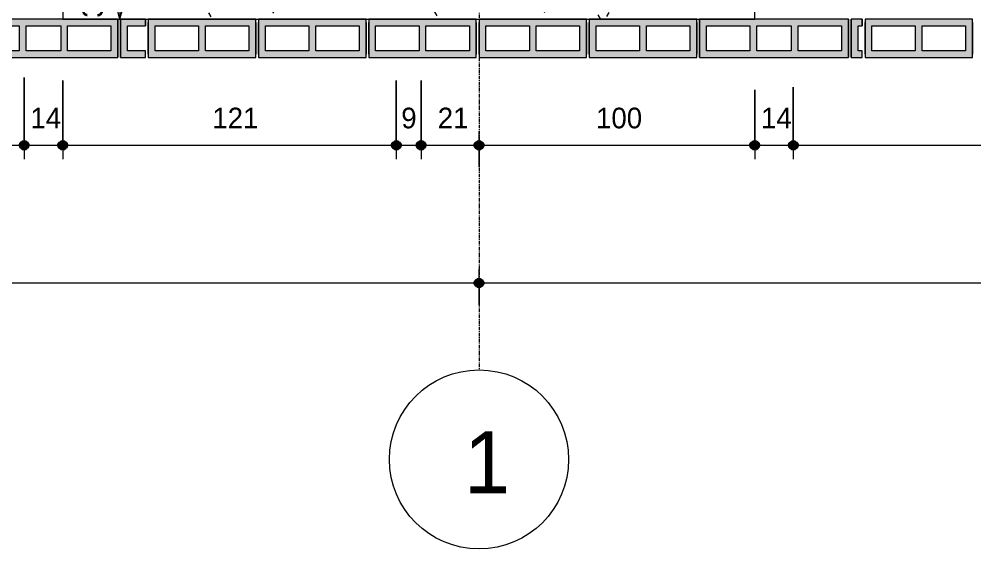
# Model space of a CAD drawing. Header units: centimetres. Extents: x 170 to 14001, y -2277 to 8860.
# Drawn here: x 11823.9 to 12170.2, y -688.1 to -495.8 of the extents above; entities that cross this region are included whole.
import ezdxf

# ---------------------------------------------------------------- set-up
doc = ezdxf.new("R2010")
doc.units = ezdxf.units.CM
doc.linetypes.add('Linha de eixo', pattern=[2.2225, 1.27, -0.3175, 0.3175, -0.3175])
for name, color, linetype, lineweight, true_color in [('A-ANNO-DIMS-1', 1, 'Continuous', 9, 0xff0000), ('S-BEAM-1', 136, 'Continuous', 9, 0x008080), ('S-BEAM-3', 9, 'Continuous', 9, 0xc0c0c0), ('S-BEAM-4', 98, 'Continuous', 9, 0x004000), ('S-BEAM-7', 116, 'Continuous', 9, 0x008040)]:
    doc.layers.add(name, color=color, linetype=linetype, lineweight=lineweight, true_color=true_color)
for name, color, linetype, lineweight in [('A-ANNO-DIMS-50', 7, 'Continuous', 9), ('A-DETL-GENF', 7, 'Continuous', 9), ('S-BEAM', 7, 'Continuous', 9), ('S-BEAM-2', 7, 'Continuous', 13), ('S-GRID-1', 7, 'Linha de eixo', 9), ('S-GRID-IDEN', 7, 'Continuous', 9), ('S-STRS', 7, 'Continuous', 9)]:
    doc.layers.add(name, color=color, linetype=linetype, lineweight=lineweight)
doc.styles.add('Bahnschrift_11', font='', dxfattribs={"height": 22.5})
doc.styles.add('Bahnschrift_12', font='', dxfattribs={"height": 7.5})
doc.styles.get('Bahnschrift_11').set_extended_font_data('Bahnschrift')
doc.styles.get('Bahnschrift_12').set_extended_font_data('Bahnschrift')
doc.dimstyles.new('COTA_ACUMULADA', dxfattribs={"dimscale": 30.48, "dimtxt": 8.33133, "dimasz": 0.049213, "dimexe": 0, "dimexo": 0.0625, "dimgap": 0.131234, "dimtad": 0, "dimjust": 2, "dimdec": 0, "dimzin": 0, "dimdsep": 46, "dimtxsty": 'Bahnschrift_12', "dimblk1": 'NONE', "dimblk2": 'OPEN30', "dimsah": 1, "dimcen": 0.09, "dimse1": 1, "dimsd1": 1, "dimazin": 0, "dimtfac": 1, "dimtdec": 4, "dimtix": 1, "dimtmove": 2, "dimatfit": 3, "dimfxl": 0, "dimfxlon": 1, "dimtvp": 1, "dimtolj": 1, "dimtzin": 0, "dimarcsym": 2})
doc.dimstyles.new('Linear_-_2_mm_Arial', dxfattribs={"dimscale": 30.48, "dimtxt": 8.33133, "dimasz": 0.393701, "dimexe": 0.164042, "dimexo": 0.328084, "dimgap": 0.131234, "dimtad": 1, "dimdec": 0, "dimzin": 0, "dimdsep": 46, "dimtxsty": 'Bahnschrift_12', "dimblk1": 'DOTSMALL', "dimblk2": 'DOTSMALL', "dimsah": 1, "dimcen": 0.09, "dimdle": 0.164042, "dimazin": 0, "dimtfac": 1, "dimtdec": 4, "dimtix": 1, "dimtmove": 0, "dimatfit": 3, "dimfxl": 1, "dimtvp": 1, "dimtolj": 1, "dimtzin": 0, "dimarcsym": 2})

# ---------------------------------------------------------------- blocks, each defined once
blk = doc.blocks.new('LEONE - BLOCO 14X39X19 - LEONE - BLOCO 14X39X19-554799-COBERTURA - MODULAÇÃO 1ª FIADA')
at = {"layer": 'S-BEAM-3'}
h = blk.add_hatch(color=256, dxfattribs=at)
h.paths.add_polyline_path([(-13.95, -7), (19.5, -7), (19.5, 7), (-19.5, 7), (-19.5, -7)])
h.paths.add_polyline_path([(-13.95, -4.5), (-17, -4.5), (-17, 4.5), (-1.25, 4.5), (-1.25, -4.5)])
h.paths.add_polyline_path([(1.25, -4.5), (1.25, 4.5), (17, 4.5), (17, -4.5)])
at = {"layer": 'A-DETL-GENF'}
for p, q in [((19.5, 7), (-19.5, 7)), ((-19.5, 7), (-19.5, 0)), ((19.5, 0), (19.5, 7)), ((-17, -4.5), (-17, 4.5)), ((-17, 4.5), (-1.25, 4.5)), ((-1.25, 4.5), (-1.25, -4.5)), ((1.25, -4.5), (1.25, 4.5)), ((1.25, 4.5), (17, 4.5)), ((17, 4.5), (17, -4.5)), ((-19.5, 0), (-19.5, -7)), ((19.5, -7), (19.5, 0)), ((-1.25, -4.5), (-17, -4.5)), ((17, -4.5), (1.25, -4.5)), ((-19.5, -7), (19.5, -7))]:
    blk.add_line(p, q, dxfattribs=at)
at = {"layer": 'S-BEAM-2'}
for p, q in [((-19.5, 7), (-19.5, -7)), ((19.5, 7), (-19.5, 7)), ((-19.5, 7), (-19.5, -7)), ((19.5, -7), (19.5, 7)), ((19.5, -7), (19.5, 7)), ((-19.5, -5.75), (-19.5, 5.75)), ((19.5, 5.75), (19.5, -5.75)), ((-19.5, -7), (19.5, -7))]:
    blk.add_line(p, q, dxfattribs=at)
at = {"layer": 'S-BEAM-3'}
for p, q in [((-17, 4.5), (-1.25, 4.5)), ((-17, -4.5), (-17, 4.5)), ((-1.25, 4.5), (-1.25, -4.5)), ((1.25, 4.5), (17, 4.5)), ((1.25, -4.5), (1.25, 4.5)), ((17, 4.5), (17, -4.5)), ((-1.25, -4.5), (-17, -4.5)), ((17, -4.5), (1.25, -4.5))]:
    blk.add_line(p, q, dxfattribs=at)
blk = doc.blocks.new('LEONE - BLOCO 14x09x19 - LEONE - BLOCO 14x09x19-535447-COBERTURA - MODULAÇÃO 1ª FIADA')
at = {"layer": 'S-BEAM-1'}
blk.add_hatch(color=256, dxfattribs=at).paths.add_polyline_path([(-2, 7), (-4.5, 7), (-4.5, -7), (4.5, -7), (4.5, -4.5), (-2, -4.5), (-2, 4.5), (4.5, 4.5), (4.5, 7), (0, 7)])
at = {"layer": 'A-DETL-GENF'}
for p, q in [((-4.5, 7), (-4.5, 0)), ((0, 7), (-4.5, 7)), ((4.5, 7), (0, 7)), ((4.5, 4.5), (4.5, 7)), ((-2, -4.5), (-2, 4.5)), ((-2, 4.5), (4.5, 4.5)), ((-4.5, 0), (-4.5, -7)), ((4.5, -4.5), (-2, -4.5)), ((4.5, -7), (4.5, -4.5)), ((-4.5, -7), (0, -7)), ((0, -7), (4.5, -7))]:
    blk.add_line(p, q, dxfattribs=at)
at = {"layer": 'S-BEAM-2'}
for p, q in [((4.5, 7), (-4.5, 7)), ((-4.5, 7), (-4.5, -7)), ((-4.5, -7), (-4.5, 7)), ((4.5, 7), (4.5, 4.5)), ((-4.5, 5.75), (-4.5, -5.75)), ((-4.5, -5.75), (-4.5, 5.75)), ((4.5, -7), (4.5, -4.5)), ((-4.5, -7), (4.5, -7))]:
    blk.add_line(p, q, dxfattribs=at)
at = {"layer": 'S-BEAM-3'}
for p, q in [((-2, 4.5), (4.5, 4.5)), ((-2, -4.5), (-2, 4.5)), ((4.5, -4.5), (-2, -4.5))]:
    blk.add_line(p, q, dxfattribs=at)
blk = doc.blocks.new('LEONE - BLOCO 14X54X19 - LEONE - BLOCO 14X54X19-557270-COBERTURA - MODULAÇÃO 1ª FIADA')
at = {"layer": 'S-BEAM-4'}
h = blk.add_hatch(color=256, dxfattribs=at)
h.paths.add_polyline_path([(-7, 7), (-27, 7), (-27, -7), (27, -7), (27, 7), (-4.5, 7)])
h.paths.add_polyline_path([(-8.75, 4.5), (-8.75, -4.5), (-24.5, -4.5), (-24.5, 4.5)])
h.paths.add_polyline_path([(6.25, 4.5), (6.25, -4.5), (-6.25, -4.5), (-6.25, 4.5), (0, 4.5)])
h.paths.add_polyline_path([(24.5, 4.5), (24.5, -4.5), (8.75, -4.5), (8.75, 4.5)])
at = {"layer": 'A-DETL-GENF'}
for p, q in [((-27, 7), (-27, 0)), ((0, 7), (-27, 7)), ((27, 7), (0, 7)), ((27, 0), (27, 7)), ((-24.5, -4.5), (-24.5, 4.5)), ((-24.5, 4.5), (-8.75, 4.5)), ((-8.75, 4.5), (-8.75, -4.5)), ((-6.25, 4.5), (6.25, 4.5)), ((-6.25, -4.5), (-6.25, 4.5)), ((6.25, 4.5), (6.25, -4.5)), ((8.75, -4.5), (8.75, 4.5)), ((8.75, 4.5), (24.5, 4.5)), ((24.5, 4.5), (24.5, -4.5)), ((-27, 0), (-27, -7)), ((27, -7), (27, 0)), ((-8.75, -4.5), (-24.5, -4.5)), ((6.25, -4.5), (-6.25, -4.5)), ((24.5, -4.5), (8.75, -4.5)), ((-27, -7), (0, -7)), ((0, -7), (27, -7))]:
    blk.add_line(p, q, dxfattribs=at)
at = {"layer": 'S-BEAM-2'}
for p, q in [((-27, 7), (-27, -7)), ((27, 7), (-27, 7)), ((-27, 7), (-27, -7)), ((27, -7), (27, 7)), ((27, 7), (27, -7)), ((27, -7), (27, 7)), ((-27, -7), (-27, 6.88)), ((-27, 5.75), (-27, -5.75)), ((-27, -5.75), (-27, 5.75)), ((27, -5.75), (27, 5.75)), ((27, 5.75), (27, -5.75)), ((-27, -7), (27, -7))]:
    blk.add_line(p, q, dxfattribs=at)
at = {"layer": 'S-BEAM-3'}
for p, q in [((-24.5, 4.5), (-8.75, 4.5)), ((-24.5, -4.5), (-24.5, 4.5)), ((-8.75, 4.5), (-8.75, -4.5)), ((-6.25, 4.5), (6.25, 4.5)), ((-6.25, -4.5), (-6.25, 4.5)), ((6.25, 4.5), (6.25, -4.5)), ((8.75, 4.5), (24.5, 4.5)), ((8.75, -4.5), (8.75, 4.5)), ((24.5, 4.5), (24.5, -4.5)), ((-8.75, -4.5), (-24.5, -4.5)), ((6.25, -4.5), (-6.25, -4.5)), ((24.5, -4.5), (8.75, -4.5))]:
    blk.add_line(p, q, dxfattribs=at)
blk = doc.blocks.new('LEONE - BLOCO 14x04x3 - LEONE - BLOCO 14x04x19 2-2788760-COBERTURA - MODULAÇÃO 1ª FIADA')
at = {"layer": 'S-BEAM-7'}
blk.add_hatch(color=256, dxfattribs=at).paths.add_polyline_path([(0, -7), (1.5, -7), (1.5, -4.5), (0, -4.5), (0, 4.5), (1.5, 4.5), (1.5, 7), (-2.5, 7), (-2.5, -7), (-0.57, -7)])
at = {"layer": 'A-DETL-GENF'}
for p, q in [((1.5, 7), (-2.5, 7)), ((-2.5, 7), (-2.5, 0)), ((1.5, 4.5), (1.5, 7)), ((0, 4.5), (1.5, 4.5)), ((0, -4.5), (0, 4.5)), ((-2.5, 0), (-2.5, -7)), ((1.5, -4.5), (0, -4.5)), ((1.5, -7), (1.5, -4.5)), ((-2.5, -7), (1.5, -7))]:
    blk.add_line(p, q, dxfattribs=at)
at = {"layer": 'S-BEAM-2'}
for p, q in [((1.5, 7), (-2.5, 7)), ((-2.5, -7), (-2.5, 7)), ((1.5, 7), (1.5, 4.5)), ((1.5, -7), (1.5, -4.5)), ((-2.5, -7), (1.5, -7))]:
    blk.add_line(p, q, dxfattribs=at)
at = {"layer": 'S-BEAM-3'}
for p, q in [((0, -4.5), (0, 4.5)), ((0, 4.5), (1.5, 4.5)), ((1.5, -4.5), (0, -4.5))]:
    blk.add_line(p, q, dxfattribs=at)
blk = doc.blocks.new('Eixo - M_Cabeça da grade - Círculo-45800-COBERTURA - MODULAÇÃO 1ª FIADA')
at = {"layer": 'S-GRID-IDEN'}
blk.add_circle((0, 0), 0.65, dxfattribs=at)
blk = doc.blocks.new('DIMBLOCK24-COBERTURA - MODULAÇÃO 1ª FIADA')
at = {"layer": 'A-ANNO-DIMS-50', "lineweight": 35, "true_color": 0xff0000}
h = blk.add_hatch(color=1, dxfattribs=at)
edge = h.paths.add_edge_path()
edge.add_arc((11409.73, -541.56), 1.5, 0, 360)
h = blk.add_hatch(color=1, dxfattribs=at)
edge = h.paths.add_edge_path()
edge.add_arc((11825.73, -541.56), 1.5, 0, 360)
at = {"layer": 'A-ANNO-DIMS-50', "color": 1, "true_color": 0xff0000}
for p, q in [((11825.73, -517), (11825.73, -546.56)), ((11825.73, -541.56), (11825.73, -517)), ((11409.73, -519.76), (11409.73, -546.56)), ((11409.73, -541.56), (11409.73, -519.76)), ((11409.73, -541.56), (11825.73, -541.56))]:
    blk.add_line(p, q, dxfattribs=at)
at = {"layer": 'A-ANNO-DIMS-50', "color": 1, "lineweight": 35, "true_color": 0xff0000}
for centre in [(11409.73, -541.56), (11825.73, -541.56)]:
    blk.add_circle(centre, 1.5, dxfattribs=at)
at = {"layer": 'A-ANNO-DIMS-50', "color": 0, "insert": (11610.28, -527.92), "char_height": 7.5, "width": 17.8745, "attachment_point": 1, "line_spacing_factor": 1.009858, "style": 'Bahnschrift_12'}
blk.add_mtext('416', dxfattribs=at)
blk = doc.blocks.new('_DotSmall')
at = {"color": 0, "linetype": 'ByBlock', "const_width": 0.5}
blk.add_lwpolyline([(-0.0625, 0, 1), (0.0625, 0, 1)], format="xyb", close=True, dxfattribs=at)
blk = doc.blocks.new('DIMBLOCK25-COBERTURA - MODULAÇÃO 1ª FIADA')
at = {"layer": 'A-ANNO-DIMS-50', "lineweight": 35, "true_color": 0xff0000}
h = blk.add_hatch(color=1, dxfattribs=at)
edge = h.paths.add_edge_path()
edge.add_arc((11825.73, -541.56), 1.5, 0, 360)
h = blk.add_hatch(color=1, dxfattribs=at)
edge = h.paths.add_edge_path()
edge.add_arc((11839.73, -541.56), 1.5, 0, 360)
at = {"layer": 'A-ANNO-DIMS-50', "color": 1, "true_color": 0xff0000}
for p, q in [((11825.73, -517), (11825.73, -546.56)), ((11825.73, -541.56), (11825.73, -517)), ((11839.73, -518), (11839.73, -546.56)), ((11839.73, -541.56), (11839.73, -518)), ((11825.73, -541.56), (11839.73, -541.56))]:
    blk.add_line(p, q, dxfattribs=at)
at = {"layer": 'A-ANNO-DIMS-50', "color": 1, "lineweight": 35, "true_color": 0xff0000}
for centre in [(11825.73, -541.56), (11839.73, -541.56)]:
    blk.add_circle(centre, 1.5, dxfattribs=at)
at = {"layer": 'A-ANNO-DIMS-50', "color": 0, "insert": (11828, -527.92), "char_height": 7.5, "width": 11.3609, "attachment_point": 1, "line_spacing_factor": 1.009858, "style": 'Bahnschrift_12'}
blk.add_mtext('14', dxfattribs=at)
blk = doc.blocks.new('DIMBLOCK26-COBERTURA - MODULAÇÃO 1ª FIADA')
at = {"layer": 'A-ANNO-DIMS-50', "lineweight": 35, "true_color": 0xff0000}
h = blk.add_hatch(color=1, dxfattribs=at)
edge = h.paths.add_edge_path()
edge.add_arc((11839.73, -541.56), 1.5, 0, 360)
h = blk.add_hatch(color=1, dxfattribs=at)
edge = h.paths.add_edge_path()
edge.add_arc((11960.73, -541.56), 1.5, 0, 360)
at = {"layer": 'A-ANNO-DIMS-50', "color": 1, "true_color": 0xff0000}
for p, q in [((11839.73, -518), (11839.73, -546.56)), ((11839.73, -541.56), (11839.73, -518)), ((11960.73, -518), (11960.73, -546.56)), ((11960.73, -541.56), (11960.73, -518)), ((11839.73, -541.56), (11960.73, -541.56))]:
    blk.add_line(p, q, dxfattribs=at)
at = {"layer": 'A-ANNO-DIMS-50', "color": 1, "lineweight": 35, "true_color": 0xff0000}
for centre in [(11839.73, -541.56), (11960.73, -541.56)]:
    blk.add_circle(centre, 1.5, dxfattribs=at)
at = {"layer": 'A-ANNO-DIMS-50', "color": 0, "insert": (11893.98, -527.92), "char_height": 7.5, "width": 14.9964, "attachment_point": 1, "line_spacing_factor": 1.009858, "style": 'Bahnschrift_12'}
blk.add_mtext('121', dxfattribs=at)
blk = doc.blocks.new('DIMBLOCK27-COBERTURA - MODULAÇÃO 1ª FIADA')
at = {"layer": 'A-ANNO-DIMS-50', "lineweight": 35, "true_color": 0xff0000}
h = blk.add_hatch(color=1, dxfattribs=at)
edge = h.paths.add_edge_path()
edge.add_arc((11960.73, -541.56), 1.5, 0, 360)
h = blk.add_hatch(color=1, dxfattribs=at)
edge = h.paths.add_edge_path()
edge.add_arc((11969.73, -541.56), 1.5, 0, 360)
at = {"layer": 'A-ANNO-DIMS-50', "color": 1, "true_color": 0xff0000}
for p, q in [((11960.73, -518), (11960.73, -546.56)), ((11960.73, -541.56), (11960.73, -518)), ((11969.73, -518), (11969.73, -546.56)), ((11969.73, -541.56), (11969.73, -518)), ((11960.73, -541.56), (11969.73, -541.56))]:
    blk.add_line(p, q, dxfattribs=at)
at = {"layer": 'A-ANNO-DIMS-50', "color": 1, "lineweight": 35, "true_color": 0xff0000}
for centre in [(11960.73, -541.56), (11969.73, -541.56)]:
    blk.add_circle(centre, 1.5, dxfattribs=at)
at = {"layer": 'A-ANNO-DIMS-50', "color": 0, "insert": (11962.52, -527.92), "char_height": 7.5, "width": 6.5136, "attachment_point": 1, "line_spacing_factor": 1.009858, "style": 'Bahnschrift_12'}
blk.add_mtext('9', dxfattribs=at)
blk = doc.blocks.new('DIMBLOCK28-COBERTURA - MODULAÇÃO 1ª FIADA')
at = {"layer": 'A-ANNO-DIMS-50', "lineweight": 35, "true_color": 0xff0000}
h = blk.add_hatch(color=1, dxfattribs=at)
edge = h.paths.add_edge_path()
edge.add_arc((11969.73, -541.56), 1.5, 0, 360)
h = blk.add_hatch(color=1, dxfattribs=at)
edge = h.paths.add_edge_path()
edge.add_arc((11990.73, -541.56), 1.5, 0, 360)
at = {"layer": 'A-ANNO-DIMS-50', "color": 1, "true_color": 0xff0000}
for p, q in [((11969.73, -518), (11969.73, -546.56)), ((11969.73, -541.56), (11969.73, -518)), ((11990.73, -549.44), (11990.73, -536.56)), ((11969.73, -541.56), (11990.73, -541.56)), ((11990.73, -541.56), (11990.73, -549.44))]:
    blk.add_line(p, q, dxfattribs=at)
at = {"layer": 'A-ANNO-DIMS-50', "color": 1, "lineweight": 35, "true_color": 0xff0000}
for centre in [(11969.73, -541.56), (11990.73, -541.56)]:
    blk.add_circle(centre, 1.5, dxfattribs=at)
at = {"layer": 'A-ANNO-DIMS-50', "color": 0, "insert": (11975.75, -527.92), "char_height": 7.5, "width": 10.755, "attachment_point": 1, "line_spacing_factor": 1.009858, "style": 'Bahnschrift_12'}
blk.add_mtext('21', dxfattribs=at)
blk = doc.blocks.new('DIMBLOCK29-COBERTURA - MODULAÇÃO 1ª FIADA')
at = {"layer": 'A-ANNO-DIMS-50', "lineweight": 35, "true_color": 0xff0000}
h = blk.add_hatch(color=1, dxfattribs=at)
edge = h.paths.add_edge_path()
edge.add_arc((11990.73, -541.56), 1.5, 0, 360)
h = blk.add_hatch(color=1, dxfattribs=at)
edge = h.paths.add_edge_path()
edge.add_arc((12090.73, -541.56), 1.5, 0, 360)
at = {"layer": 'A-ANNO-DIMS-50', "color": 1, "true_color": 0xff0000}
for p, q in [((12090.73, -521.42), (12090.73, -546.56)), ((12090.73, -541.56), (12090.73, -521.42)), ((11990.73, -549.44), (11990.73, -536.56)), ((11990.73, -541.56), (12090.73, -541.56)), ((11990.73, -541.56), (11990.73, -549.44))]:
    blk.add_line(p, q, dxfattribs=at)
at = {"layer": 'A-ANNO-DIMS-50', "color": 1, "lineweight": 35, "true_color": 0xff0000}
for centre in [(11990.73, -541.56), (12090.73, -541.56)]:
    blk.add_circle(centre, 1.5, dxfattribs=at)
at = {"layer": 'A-ANNO-DIMS-50', "color": 0, "insert": (12033.16, -527.92), "char_height": 7.5, "width": 18.1774, "attachment_point": 1, "line_spacing_factor": 1.009858, "style": 'Bahnschrift_12'}
blk.add_mtext('100', dxfattribs=at)
blk = doc.blocks.new('DIMBLOCK30-COBERTURA - MODULAÇÃO 1ª FIADA')
at = {"layer": 'A-ANNO-DIMS-50', "lineweight": 35, "true_color": 0xff0000}
h = blk.add_hatch(color=1, dxfattribs=at)
edge = h.paths.add_edge_path()
edge.add_arc((12090.73, -541.56), 1.5, 0, 360)
h = blk.add_hatch(color=1, dxfattribs=at)
edge = h.paths.add_edge_path()
edge.add_arc((12104.73, -541.56), 1.5, 0, 360)
at = {"layer": 'A-ANNO-DIMS-50', "color": 1, "true_color": 0xff0000}
for p, q in [((12090.73, -521.42), (12090.73, -546.56)), ((12090.73, -541.56), (12090.73, -521.42)), ((12104.73, -520.42), (12104.73, -546.56)), ((12104.73, -541.56), (12104.73, -520.42)), ((12090.73, -541.56), (12104.73, -541.56))]:
    blk.add_line(p, q, dxfattribs=at)
at = {"layer": 'A-ANNO-DIMS-50', "color": 1, "lineweight": 35, "true_color": 0xff0000}
for centre in [(12090.73, -541.56), (12104.73, -541.56)]:
    blk.add_circle(centre, 1.5, dxfattribs=at)
at = {"layer": 'A-ANNO-DIMS-50', "color": 0, "insert": (12093, -527.92), "char_height": 7.5, "width": 11.3609, "attachment_point": 1, "line_spacing_factor": 1.009858, "style": 'Bahnschrift_12'}
blk.add_mtext('14', dxfattribs=at)
blk = doc.blocks.new('DIMBLOCK31-COBERTURA - MODULAÇÃO 1ª FIADA')
at = {"layer": 'A-ANNO-DIMS-50', "lineweight": 35, "true_color": 0xff0000}
h = blk.add_hatch(color=1, dxfattribs=at)
edge = h.paths.add_edge_path()
edge.add_arc((12104.73, -541.56), 1.5, 0, 360)
h = blk.add_hatch(color=1, dxfattribs=at)
edge = h.paths.add_edge_path()
edge.add_arc((12890.73, -541.56), 1.5, 0, 360)
at = {"layer": 'A-ANNO-DIMS-50', "color": 1, "true_color": 0xff0000}
for p, q in [((12104.73, -520.42), (12104.73, -546.56)), ((12104.73, -541.56), (12104.73, -520.42)), ((12890.73, -549.44), (12890.73, -536.56)), ((12104.73, -541.56), (12890.73, -541.56)), ((12890.73, -541.56), (12890.73, -549.44))]:
    blk.add_line(p, q, dxfattribs=at)
at = {"layer": 'A-ANNO-DIMS-50', "color": 1, "lineweight": 35, "true_color": 0xff0000}
for centre in [(12104.73, -541.56), (12890.73, -541.56)]:
    blk.add_circle(centre, 1.5, dxfattribs=at)
at = {"layer": 'A-ANNO-DIMS-50', "color": 0, "insert": (12489.4, -527.92), "char_height": 7.5, "width": 19.9952, "attachment_point": 1, "line_spacing_factor": 1.009858, "style": 'Bahnschrift_12'}
blk.add_mtext('786', dxfattribs=at)
blk = doc.blocks.new('DIMBLOCK36-COBERTURA - MODULAÇÃO 1ª FIADA')
at = {"layer": 'A-ANNO-DIMS-50', "lineweight": 35, "true_color": 0xff0000}
h = blk.add_hatch(color=1, dxfattribs=at)
edge = h.paths.add_edge_path()
edge.add_arc((11060.73, -591.56), 1.5, 0, 360)
h = blk.add_hatch(color=1, dxfattribs=at)
edge = h.paths.add_edge_path()
edge.add_arc((11990.73, -591.56), 1.5, 0, 360)
at = {"layer": 'A-ANNO-DIMS-50', "color": 1, "true_color": 0xff0000}
for p, q in [((11060.73, -520.76), (11060.73, -596.56)), ((11060.73, -591.56), (11060.73, -520.76)), ((11990.73, -599.44), (11990.73, -586.56)), ((11055.73, -591.56), (11990.73, -591.56)), ((11990.73, -591.56), (11990.73, -599.44))]:
    blk.add_line(p, q, dxfattribs=at)
at = {"layer": 'A-ANNO-DIMS-50', "color": 1, "lineweight": 35, "true_color": 0xff0000}
for centre in [(11060.73, -591.56), (11990.73, -591.56)]:
    blk.add_circle(centre, 1.5, dxfattribs=at)
at = {"layer": 'A-ANNO-DIMS-50', "color": 0, "insert": (11517.34, -577.92), "char_height": 7.5, "width": 20.1467, "attachment_point": 1, "line_spacing_factor": 1.009858, "style": 'Bahnschrift_12'}
blk.add_mtext('930', dxfattribs=at)
blk = doc.blocks.new('DIMBLOCK37-COBERTURA - MODULAÇÃO 1ª FIADA')
at = {"layer": 'A-ANNO-DIMS-50', "lineweight": 35, "true_color": 0xff0000}
h = blk.add_hatch(color=1, dxfattribs=at)
edge = h.paths.add_edge_path()
edge.add_arc((11990.73, -591.56), 1.5, 0, 360)
h = blk.add_hatch(color=1, dxfattribs=at)
edge = h.paths.add_edge_path()
edge.add_arc((12890.73, -591.56), 1.5, 0, 360)
at = {"layer": 'A-ANNO-DIMS-50', "color": 1, "true_color": 0xff0000}
for p, q in [((11990.73, -599.44), (11990.73, -586.56)), ((12890.73, -599.44), (12890.73, -586.56)), ((11990.73, -591.56), (12890.73, -591.56)), ((11990.73, -591.56), (11990.73, -599.44)), ((12890.73, -591.56), (12890.73, -599.44))]:
    blk.add_line(p, q, dxfattribs=at)
at = {"layer": 'A-ANNO-DIMS-50', "color": 1, "lineweight": 35, "true_color": 0xff0000}
for centre in [(11990.73, -591.56), (12890.73, -591.56)]:
    blk.add_circle(centre, 1.5, dxfattribs=at)
at = {"layer": 'A-ANNO-DIMS-50', "color": 0, "insert": (12432.21, -577.92), "char_height": 7.5, "width": 20.4496, "attachment_point": 1, "line_spacing_factor": 1.009858, "style": 'Bahnschrift_12'}
blk.add_mtext('900', dxfattribs=at)
blk = doc.blocks.new('DIMBLOCK56-COBERTURA - MODULAÇÃO 1ª FIADA')
at = {"layer": 'A-ANNO-DIMS-50', "lineweight": 35, "true_color": 0xff0000}
h = blk.add_hatch(color=1, dxfattribs=at)
edge = h.paths.add_edge_path()
edge.add_arc((11753.94, -204.76), 1.5, 0, 360)
h = blk.add_hatch(color=1, dxfattribs=at)
edge = h.paths.add_edge_path()
edge.add_arc((11753.94, -495.76), 1.5, 0, 360)
at = {"layer": 'A-ANNO-DIMS-50', "color": 1, "true_color": 0xff0000}
for p, q in [((11830.73, -204.76), (11748.94, -204.76)), ((11753.94, -204.76), (11753.94, -500.76)), ((11753.94, -204.76), (11830.73, -204.76)), ((11746.06, -495.76), (11758.94, -495.76)), ((11753.94, -495.76), (11746.06, -495.76))]:
    blk.add_line(p, q, dxfattribs=at)
at = {"layer": 'A-ANNO-DIMS-50', "color": 1, "lineweight": 35, "true_color": 0xff0000}
for centre in [(11753.94, -204.76), (11753.94, -495.76)]:
    blk.add_circle(centre, 1.5, dxfattribs=at)
at = {"layer": 'A-ANNO-DIMS-50', "color": 0, "insert": (11740.29, -357.45), "char_height": 7.5, "width": 17.2686, "attachment_point": 1, "rotation": 90, "line_spacing_factor": 1.009858, "style": 'Bahnschrift_12'}
blk.add_mtext('291', dxfattribs=at)
blk = doc.blocks.new('DIMBLOCK102-COBERTURA - MODULAÇÃO 1ª FIADA')
at = {"layer": 'A-ANNO-DIMS-50', "color": 1, "true_color": 0xff0000}
for p, q in [((11860.44, -445.76), (11860.44, -495.76)), ((11860.44, -495.76), (11856.42, -480.76)), ((11860.44, -495.76), (11864.46, -480.76)), ((11860.44, -495.76), (11860.44, -495.76)), ((11860.44, -495.76), (11860.44, -495.76))]:
    blk.add_line(p, q, dxfattribs=at)
at = {"layer": 'A-ANNO-DIMS-50', "color": 0, "insert": (11846.8, -495.26), "char_height": 7.5, "width": 19.6922, "attachment_point": 1, "rotation": 90, "line_spacing_factor": 1.009858, "style": 'Bahnschrift_12'}
blk.add_mtext('366', dxfattribs=at)
blk = doc.blocks.new('_None')
blk = doc.blocks.new('_Open30')
at = {"color": 0, "linetype": 'ByBlock', "lineweight": -2}
for p, q in [((-1, 0.27), (0, 0)), ((0, 0), (-1, -0.27)), ((0, 0), (-1, 0))]:
    blk.add_line(p, q, dxfattribs=at)

msp = doc.modelspace()

# ---------------------------------------------------------------- hatches: boundary and pattern name
at = {"layer": 'S-STRS'}
h = msp.add_hatch(dxfattribs=at)
h.set_pattern_fill('FP_4', color=256, style=0, pattern_type=2)
h.set_pattern_definition([(0, (12399.102, 0), (40.64, 10.16), [1.676, -28.804, 1.676, -28.804, -162.56]), (0, (12399.102, 0), (40.64, 10.16), [-60.96, 1.676, -59.284, 1.676, -28.804, -71.12]), (0, (12399.102, 0), (40.64, 10.16), [-152.4, 1.676, -18.644, 1.676, -49.124]), (120, (12414.342, 5.08), (-29.11882, 30.11527), [1.676, -28.804, 1.676, -28.804, -162.56]), (120, (12414.342, 5.08), (-29.11882, 30.11527), [-60.96, 1.676, -59.284, 1.676, -28.804, -71.12]), (120, (12414.342, 5.08), (-29.11882, 30.11527), [-152.4, 1.676, -18.644, 1.676, -49.124]), (240, (12419.422, 25.4), (-11.52118, -40.27527), [1.676, -28.804, 1.676, -28.804, -162.56]), (240, (12419.422, 25.4), (-11.52118, -40.27527), [-60.96, 1.676, -59.284, 1.676, -28.804, -71.12]), (240, (12419.422, 25.4), (-11.52118, -40.27527), [-152.4, 1.676, -18.644, 1.676, -49.124])])
h.paths.add_polyline_path([(12048.98, -495.76), (12090.73, -495.76), (12090.73, -374.76), (11969.73, -374.76), (11969.73, -394.76), (11960.73, -394.76), (11960.73, -374.76), (11839.73, -374.76), (11839.73, -495.76), (12033.23, -495.76)])
h.paths.add_polyline_path([(11968.98, -494.76), (11960.73, -494.76), (11960.73, -475.76), (11969.73, -475.76), (11969.73, -494.76)])
h.paths.add_polyline_path([(11967.23, -492.26), (11967.23, -478.26), (11963.23, -478.26), (11963.23, -492.26)])
h.paths.add_polyline_path([(11967.23, -392.26), (11967.23, -376.51), (11963.23, -376.51), (11963.23, -392.26)])

# ---------------------------------------------------------------- linework, layer by layer
at = {"layer": 'S-GRID-1'}
msp.add_line((11990.73, 921.64), (11990.73, -623.1), dxfattribs=at)
at = {"layer": 'S-STRS'}
for p, q in [((11839.73, -374.76), (11839.73, -495.76)), ((12090.73, -495.76), (12090.73, -374.76)), ((11839.73, -495.76), (12090.73, -495.76))]:
    msp.add_line(p, q, dxfattribs=at)

# ---------------------------------------------------------------- block references
at = {"layer": 'S-BEAM', "rotation": 180}
for p in [(11832.73, -502.76), (12097.73, -502.76)]:
    msp.add_blockref('LEONE - BLOCO 14X54X19 - LEONE - BLOCO 14X54X19-557270-COBERTURA - MODULAÇÃO 1ª FIADA', p, dxfattribs=at)
at = {"layer": 'S-BEAM'}
for name, p in [('LEONE - BLOCO 14x09x19 - LEONE - BLOCO 14x09x19-535447-COBERTURA - MODULAÇÃO 1ª FIADA', (11865.23, -502.76)), ('LEONE - BLOCO 14X39X19 - LEONE - BLOCO 14X39X19-554799-COBERTURA - MODULAÇÃO 1ª FIADA', (11890.23, -502.76)), ('LEONE - BLOCO 14X39X19 - LEONE - BLOCO 14X39X19-554799-COBERTURA - MODULAÇÃO 1ª FIADA', (11930.23, -502.76)), ('LEONE - BLOCO 14X39X19 - LEONE - BLOCO 14X39X19-554799-COBERTURA - MODULAÇÃO 1ª FIADA', (11970.23, -502.76)), ('LEONE - BLOCO 14X39X19 - LEONE - BLOCO 14X39X19-554799-COBERTURA - MODULAÇÃO 1ª FIADA', (12010.23, -502.76)), ('LEONE - BLOCO 14X39X19 - LEONE - BLOCO 14X39X19-554799-COBERTURA - MODULAÇÃO 1ª FIADA', (12050.23, -502.76)), ('LEONE - BLOCO 14x04x3 - LEONE - BLOCO 14x04x19 2-2788760-COBERTURA - MODULAÇÃO 1ª FIADA', (12128.23, -502.76)), ('LEONE - BLOCO 14X39X19 - LEONE - BLOCO 14X39X19-554799-COBERTURA - MODULAÇÃO 1ª FIADA', (12150.23, -502.76))]:
    msp.add_blockref(name, p, dxfattribs=at)
at = {"layer": 'S-GRID-IDEN', "xscale": 49.99999999999998, "yscale": 49.99999999999998, "zscale": 49.99999999999998, "rotation": 180}
msp.add_blockref('Eixo - M_Cabeça da grade - Círculo-45800-COBERTURA - MODULAÇÃO 1ª FIADA', (11990.73, -655.6), dxfattribs=at)

# ---------------------------------------------------------------- dimensions: what is measured, and where the dimension line sits
at = {"layer": 'A-ANNO-DIMS-1'}
dim = msp.add_linear_dim(base=(11860.44, -495.76), p1=(11860.44, -129.76), p2=(11860.44, -495.76), angle=90, dimstyle='COTA_ACUMULADA', override={"dimpost": '<>', "dimfxl": 366}, dxfattribs=at)
dim.commit()
dim.dimension.update_dxf_attribs({"geometry": 'DIMBLOCK102-COBERTURA - MODULAÇÃO 1ª FIADA', "text_midpoint": (11851.8, -485.41), "dimtype": 160, "text_rotation": 90})
dim = msp.add_linear_dim(base=(11753.94, -495.76), p1=(11840.73, -204.76), p2=(11756.06, -495.76), angle=90, dimstyle='Linear_-_2_mm_Arial', override={"dimpost": '<>', "dimfxl": 303.06868}, dxfattribs=at)
dim.commit()
dim.dimension.update_dxf_attribs({"geometry": 'DIMBLOCK56-COBERTURA - MODULAÇÃO 1ª FIADA', "text_midpoint": (11746.15, -350.26)})
for base, p1, p2, override, picture, middle in [((11825.73, -541.56), (11409.73, -509.76), (11825.73, -507), {"dimpost": '<>', "dimfxl": 416.009114}, 'DIMBLOCK24-COBERTURA - MODULAÇÃO 1ª FIADA', (11617.73, -533.77)), ((11839.73, -541.56), (11825.73, -507), (11839.73, -508), {"dimpost": '<>', "dimfxl": 14.035669}, 'DIMBLOCK25-COBERTURA - MODULAÇÃO 1ª FIADA', (11832.73, -533.81)), ((11960.73, -541.56), (11839.73, -508), (11960.73, -508), {"dimpost": '<>', "dimfxl": 121}, 'DIMBLOCK26-COBERTURA - MODULAÇÃO 1ª FIADA', (11900.23, -533.77)), ((11969.73, -541.56), (11960.73, -508), (11969.73, -508), {"dimpost": '<>', "dimfxl": 9}, 'DIMBLOCK27-COBERTURA - MODULAÇÃO 1ª FIADA', (11965.23, -533.77)), ((11990.73, -541.56), (11969.73, -508), (11990.73, -539.44), {"dimpost": '<>', "dimfxl": 37.805854}, 'DIMBLOCK28-COBERTURA - MODULAÇÃO 1ª FIADA', (11980.23, -533.77)), ((11990.73, -591.56), (11060.73, -510.76), (11990.73, -589.44), {"dimpost": '<>', "dimfxl": 933.322589}, 'DIMBLOCK36-COBERTURA - MODULAÇÃO 1ª FIADA', (11525.73, -583.73)), ((12090.73, -541.56), (11990.73, -539.44), (12090.73, -511.42), {"dimpost": '<>', "dimfxl": 103.85024}, 'DIMBLOCK29-COBERTURA - MODULAÇÃO 1ª FIADA', (12040.73, -533.73)), ((12104.73, -541.56), (12090.73, -511.42), (12104.73, -510.42), {"dimpost": '<>', "dimfxl": 14.035669}, 'DIMBLOCK30-COBERTURA - MODULAÇÃO 1ª FIADA', (12097.73, -533.81)), ((12890.73, -541.56), (12104.73, -510.42), (12890.73, -539.44), {"dimpost": '<>', "dimfxl": 786.53538}, 'DIMBLOCK31-COBERTURA - MODULAÇÃO 1ª FIADA', (12497.73, -533.73)), ((12890.73, -591.56), (11990.73, -589.44), (12890.73, -589.44), {"dimpost": '<>', "dimfxl": 900}, 'DIMBLOCK37-COBERTURA - MODULAÇÃO 1ª FIADA', (12440.73, -583.73))]:
    dim = msp.add_linear_dim(base=base, p1=p1, p2=p2, dimstyle='Linear_-_2_mm_Arial', override=override, dxfattribs=at)
    dim.commit()
    dim.dimension.update_dxf_attribs({"geometry": picture, "text_midpoint": middle})

# ---------------------------------------------------------------- next in the draw order: texts
at = {"layer": 'S-GRID-IDEN', "insert": (11985.29, -645.36), "char_height": 22.5, "width": 12.827, "attachment_point": 1, "style": 'Bahnschrift_11', "bg_fill": 3, "box_fill_scale": 1.25, "bg_fill_color": 9, "bg_fill_true_color": 13158600, "bg_fill_transparency": 0}
msp.add_mtext('1', dxfattribs=at)

doc.saveas('drawing.dxf')
